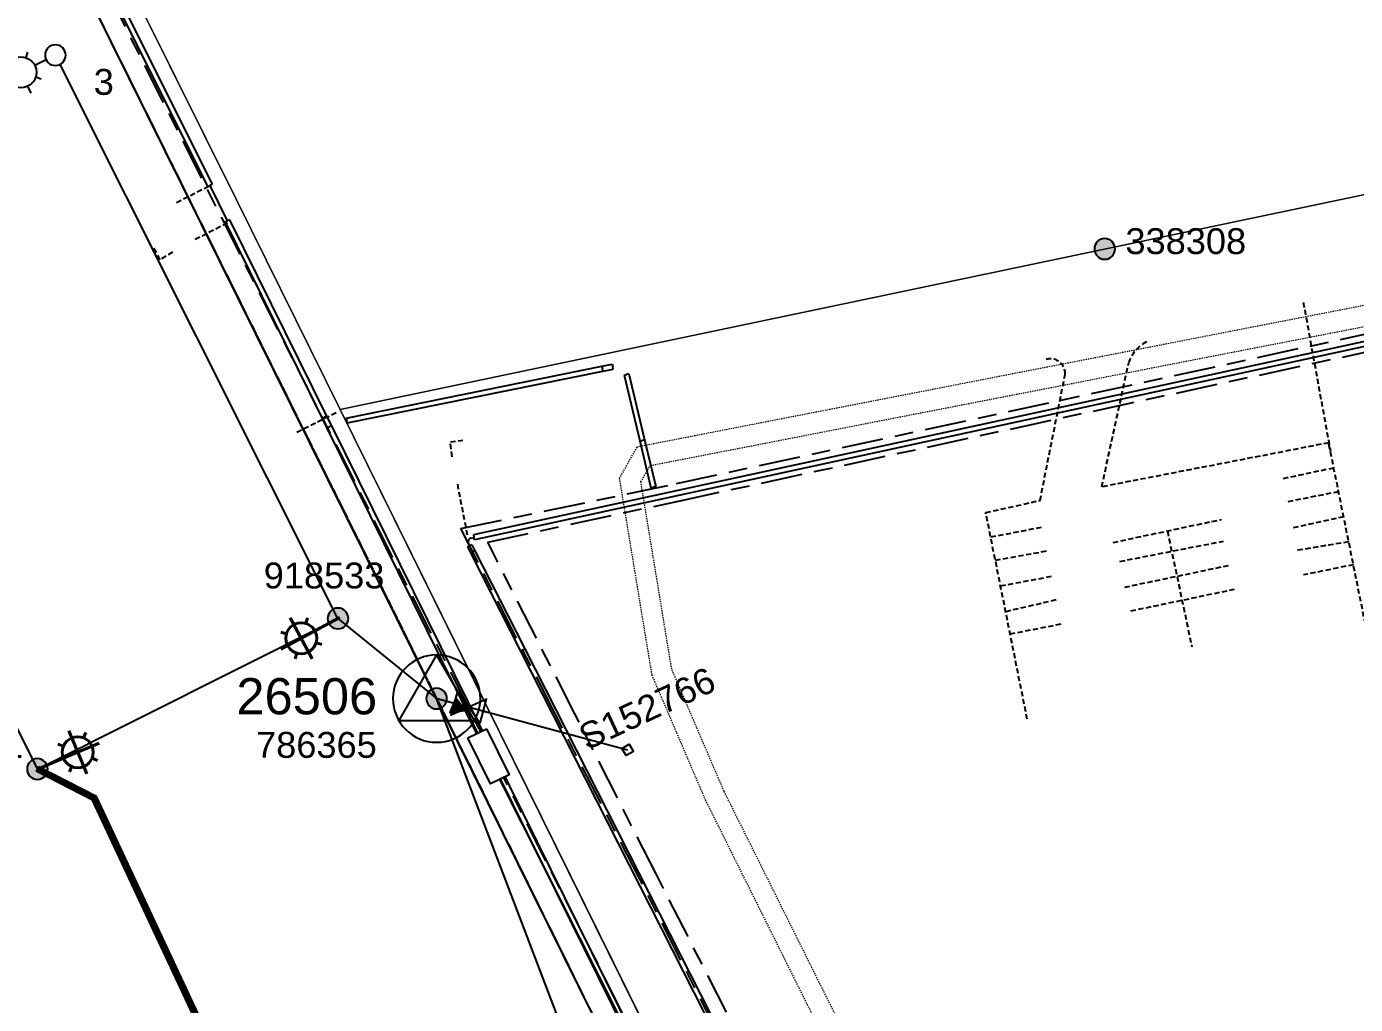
# Model space of a CAD drawing. Header units: metres. Extents: x 292510 to 295946, y 6251475 to 6256272.
# Drawn here: x 294278.3 to 294406.5, y 6255059.2 to 6255153.6 of the extents above; entities that cross this region are included whole.
import ezdxf
from ezdxf.enums import TextEntityAlignment as Align

# ---------------------------------------------------------------- set-up
doc = ezdxf.new("R2010")
doc.units = ezdxf.units.M
for name, pattern in [('Cable Exist OH', [1, 1, 0]), ('Cable Exist UG', [8.2, 4, -1.2, 1.8, -1.2]), ('DASHED', [0.75, 0.5, -0.25]), ('HIDDEN', [0.375, 0.25, -0.125]), ('HIDDEN2', [0.1875, 0.125, -0.0625]), ('IE Trench LV', [6.5, 5, -1.5])]:
    doc.linetypes.add(name, pattern=pattern)
doc.layers.get('0').update_dxf_attribs({"color": 6})
for name, color, linetype, lineweight in [('Cadastre Land Parcels_SP_EXT', 7, 'Continuous', 5), ('Cadastre Other Property_SP_EXT', 9, 'HIDDEN', 5), ('Cadastre Roads_SP_EXT', 7, 'Continuous', 5), ('Trench_SP_NEW', 7, 'Continuous', 40)]:
    doc.layers.add(name, color=color, linetype=linetype, lineweight=lineweight)
for name, color, linetype in [('Duct_SP_EXT', 7, 'Continuous'), ('Equip_LV_EXT', 7, 'Continuous'), ('Equip_SP_LV_NEW', 7, 'Continuous'), ('Equip_SP_SL_EXT', 7, 'Continuous'), ('Equip_SP_SL_NEW', 7, 'Continuous'), ('Mains_HV_MOD', 7, 'Continuous'), ('Mains_LV_NEW_T84', 2, 'Continuous'), ('OH_Details_SP_MISC', 6, 'Continuous'), ('Services_SP_EXT', 7, 'Continuous'), ('Sub_SP_TR_HV_LV_SL_LS_EXT', 7, 'Continuous'), ('SupportsOH_SP_TR_HV_LV_SL_EXT', 7, 'Continuous'), ('SupportsOH_SP_TR_HV_LV_SL_NEW', 7, 'Continuous'), ('SupportsUG_SP_LV_NEW', 7, 'Continuous'), ('Trench_SP_EXT', 7, 'Continuous'), ('UG_Details_SP_MISC', 7, 'Continuous')]:
    doc.layers.add(name, color=color, linetype=linetype)
doc.layers.add('UNKNOWN_FEATURES', color=1, linetype='DASHED', plot=False)
doc.styles.add('iecARIAL', font='arial.ttf', dxfattribs={"height": 2})
doc.styles.add('POLE_LABEL', font='arial.ttf')
doc.styles.add('SL_LABEL', font='arial.ttf')
doc.styles.get("Standard").update_dxf_attribs({"font": 'arial.ttf'})
doc.linetypes.add('Cable New UG', pattern='A,7,-0.25,["x",Standard,S=2,R=0,X=0.2,Y=-0.8],-2.1', length=9.35)

# ---------------------------------------------------------------- blocks, each defined once
blk = doc.blocks.new('LV_OH_LINKS_DISTFUSE_EXT')
for p, q in [((0, 0), (0.96, 0)), ((3.84, 0), (4.8, 0))]:
    blk.add_line(p, q)
blk.add_lwpolyline([(3.84, -1.2), (3.84, 1.2), (0.96, -1.2), (0.96, 1.2)], close=True)
at = {"flags": 9}
for tag, p in [('ACTUAL_STATUS', (0, 0)), ('CONSTRUCTED_VOLTAGE', (0, -0.2)), ('OPERATING_VOLTAGE', (0, -0.6)), ('ORIENTATION', (0, -0.8)), ('OWNED_BY', (0, -1)), ('STATE', (0, -1.2)), ('NO_PHASES', (0, -0.4)), ('SWITCH_TYPE', (0, -1.4)), ('USAGE', (0, -1.6)), ('NOTES', (0, -1.8))]:
    blk.add_attdef(tag, text='', height=0.2, dxfattribs=at).set_placement(p, align=Align.MIDDLE_LEFT)
at = {"flags": 1}
blk.add_attdef('Z', (0, 0), '', height=0.2, dxfattribs=at)
blk = doc.blocks.new('CCP_EXT')
at = {"flags": 9}
for tag, p in [('STATE', (0, -1.8)), ('LEGEND', (0, -1.4)), ('LIFE_SUPPORT', (0, -1.6)), ('NOTES', (0, -2))]:
    blk.add_attdef(tag, text='', height=0.2, dxfattribs=at).set_placement(p, align=Align.MIDDLE_LEFT)
blk.add_wipeout([(0, 0.57), (0.57, 0), (0, -0.57), (-0.57, 0)])
blk.add_lwpolyline([(-0.57, 0), (0, 0.57), (0.57, 0), (0, -0.57), (-0.57, 0)])
at = {"flags": 1}
blk.add_attdef('Z', (0, 0), '', height=0.2, dxfattribs=at)
at = {"flags": 9}
for tag, p in [('CCP_TYPE', (0, 0)), ('CONSTRUCTED_VOLTAGE', (0, -0.2)), ('OPERATING_VOLTAGE', (0, -0.6)), ('ORIENTATION', (0, -0.8)), ('OWNED_BY', (0, -1)), ('NO_PHASES', (0, -0.4)), ('USAGE', (0, -1.2))]:
    blk.add_attdef(tag, text='', height=0.2, dxfattribs=at).set_placement(p, align=Align.MIDDLE_LEFT)
blk = doc.blocks.new('POLE_EXT')
blk.add_hatch(color=256).paths.add_polyline_path([(-1, 0, 1), (1, 0, 1)])
blk.add_lwpolyline([(-1, 0, 1), (1, 0, 1)], format="xyb", close=True)
for tag, height, flags, p in [('pNumber', 2.5, 8, (-17.84, 2.07)), ('OWNED_BY', 0.2, 9, (1.35, -0.4)), ('SPECIAL_USE', 0.2, 9, (1.35, -0.8)), ('STATE', 0.2, 9, (1.35, -1)), ('PARENT', 0.2, 9, (1.35, -0.6)), ('USAGE', 0.2, 9, (1.35, -1.2)), ('cLV', 0.2, 9, (1.35, -1.4)), ('hDepth', 0.2, 9, (1.35, -1.6)), ('hDia', 0.2, 9, (1.35, -1.8)), ('cHV', 0.2, 9, (1.35, -2)), ('LBRACKET', 0.2, 9, (1.35, -2.2)), ('LExisting', 0.2, 9, (1.35, -2.4)), ('LANTNUMBER', 0.2, 9, (1.35, -2.6)), ('cLinedev', 0.2, 9, (1.35, -3.4)), ('pExisting', 0.2, 9, (1.35, -3.8)), ('LOther', 0.2, 9, (1.35, -2.8)), ('LRemove', 0.2, 9, (1.35, -3)), ('LEGEND', 0.2, 9, (1.35, -3.2)), ('LOCATION', 0.2, 9, (1.35, -3.6)), ('pFooting', 0.2, 9, (1.35, -4.4)), ('pNew', 0.2, 9, (1.35, -4.6)), ('pRelocate', 0.2, 9, (1.35, -5)), ('pRemove', 0.2, 9, (1.35, -5.2)), ('PFNUMBER', 0.2, 9, (1.35, -4)), ('NEWPFNUMBER', 0.2, 9, (1.35, -4.2)), ('pReplace', 0.2, 9, (1.35, -5.4)), ('pStay', 0.2, 9, (1.35, -5.6)), ('pType', 0.2, 9, (1.35, -5.8)), ('cspan', 0.2, 9, (1.35, -6)), ('STREETNAME', 0.2, 9, (1.35, -6.2)), ('SUBURB', 0.2, 9, (1.35, -6.4)), ('OPERATED_BY', 0.2, 9, (1.36, -7.01)), ('NOTES', 0.2, 9, (1.35, -6.6)), ('MAINTAINED_BY', 0.2, 9, (1.36, -6.81))]:
    blk.add_attdef(tag, text='', height=height, dxfattribs=dict(flags=flags)).set_placement(p, align=Align.MIDDLE_LEFT)
at = {"style": 'POLE_LABEL'}
for tag, height, flags, p in [('ASSET_NUM', 2.5, 8, (2, 2)), ('STRUCTURE_PLANT_NUMBER', 0.2, 9, (1.35, 0.03)), ('STREET_CODE', 0.2, 9, (1.35, -0.2))]:
    blk.add_attdef(tag, text='', height=height, dxfattribs=dict(at, flags=flags)).set_placement(p, align=Align.MIDDLE_LEFT)
at = {"flags": 1}
blk.add_attdef('Z', (1.35, -7.33), '', height=0.2, dxfattribs=at)
blk = doc.blocks.new('SUB_POLE_EXT')
blk.add_line((2.16, 0.48), (2.16, 0.48, 0))
blk.add_lwpolyline([(-4.22, 0, 1), (4.22, 0, 1)], format="xyb", close=True)
blk.add_lwpolyline([(2.14, 0.52), (0, 4.22), (-3.66, -2.11), (3.66, -2.11)], close=True)
for tag, height, flags, p in [('ASSET_NUM', 2.5, 8, (2, 2)), ('STREET_CODE', 0.2, 9, (1.5, 0)), ('CONSTRUCTED_VOLTAGE', 0.2, 9, (1.5, -0.2)), ('OPERATING_VOLTAGE', 0.2, 9, (1.5, -0.6)), ('OPERATED_BY', 0.2, 9, (1.5, -0.8)), ('ORIENTATION', 0.2, 9, (1.5, -1.2)), ('NO_PHASES', 0.2, 9, (1.5, -0.4)), ('MAINTAINED_BY', 0.2, 9, (1.5, -1)), ('OWNED_BY', 0.2, 9, (1.5, -1.4)), ('SECONDARY_VOLTAGE', 0.2, 9, (1.5, -1.6)), ('STATE', 0.2, 9, (1.5, -1.8)), ('SUBSTATION_TYPE', 0.2, 9, (1.5, -2)), ('USAGE', 0.2, 9, (1.5, -2.2)), ('LEGEND', 0.2, 9, (1.5, -2.4)), ('LOCATION', 0.2, 9, (1.5, -2.6)), ('STREETNAME', 0.2, 9, (1.5, -2.8)), ('SUBURB', 0.2, 9, (1.5, -3)), ('Z', 0.2, 1, (1.5, -3.4)), ('NOTES', 0.2, 9, (1.5, -3.2))]:
    blk.add_attdef(tag, text='', height=height, dxfattribs=dict(flags=flags)).set_placement(p, align=Align.MIDDLE_LEFT)
blk = doc.blocks.new('*U4243')
for tag, height, flags, p in [('CONSTRUCTED_VOLTAGE', 0.2, 9, (0, -0.4)), ('CONTROL_TYPE', 0.2, 9, (0, -0.6)), ('LANTERN_PURPOSE', 0.2, 9, (0, -0.8)), ('LANTERN_TYPE', 0.2, 9, (0, -1)), ('NO_PHASES', 0.2, 9, (0, -1.2)), ('OPERATING_VOLTAGE', 0.2, 9, (0, -1.4)), ('ORIENTATION', 0.2, 9, (0, -1.6)), ('OWNED_BY', 0.2, 9, (0, -1.8)), ('STATE', 0.2, 9, (0, -2)), ('CEXIST', 0.2, 9, (0, -2.4)), ('CNEW', 0.2, 9, (0, -2.6)), ('USAGE', 0.2, 9, (0, -2.2)), ('LNUMBER', 2.5, 8, (1.2, -2.8)), ('CNUMBER', 0.2, 9, (0, -2.8)), ('CREMOVE', 0.2, 9, (0, -3)), ('CREPLACE', 0.2, 9, (0, -3.2)), ('LKINGHEIGHT', 0.2, 9, (0, -3.4)), ('LBRACKET', 0.2, 9, (0, -3.6)), ('LBRACKETVOCAB', 0.2, 9, (0, -3.8)), ('LCATEGORY', 0.2, 9, (0, -4)), ('LCHARGE1', 0.2, 9, (0, -4.2)), ('LCHARGE1PERCENT', 0.2, 9, (0, -4.4)), ('LCHARGE2', 0.2, 9, (0, -4.6)), ('LCHARGE2PERCENT', 0.2, 9, (0, -4.8)), ('LCHARGE3', 0.2, 9, (0, -5)), ('LCHARGE3PERCENT', 0.2, 9, (0, -5.2)), ('LEXIST', 0.2, 9, (0, -5.4)), ('LLAMP', 0.2, 9, (0, -5.6)), ('LLAMPVOCAB', 0.2, 9, (0, -5.8)), ('LMAST', 0.2, 9, (0, -6)), ('LMASTVOCAB', 0.2, 9, (0, -6.2)), ('LNEW', 0.2, 9, (0, -6.4)), ('LANTNUMBER', 0.2, 9, (0, -6.6)), ('LOUTREACH', 0.2, 9, (0, -7)), ('LOUTREACHVOCAB', 0.2, 9, (0, -7.2)), ('LRATECODE', 0.2, 9, (0, -7.4)), ('LREMOVE', 0.2, 9, (0, -7.6)), ('SUBURB', 0.2, 9, (0, -8.6)), ('STREETNAME', 0.2, 9, (0, -8.8)), ('LREPLACE', 0.2, 9, (0, -7.8)), ('LTYPE', 0.2, 9, (0, -8)), ('LTYPEVOCAB', 0.2, 9, (0, -8.2)), ('LEGEND', 0.2, 9, (0, -8.4)), ('LOCATION', 0.2, 9, (0, -9)), ('NOTES', 0.2, 9, (0, -9.2)), ('MAINTAINED_BY', 0.2, 9, (0, -9.86))]:
    blk.add_attdef(tag, text='', height=height, dxfattribs=dict(flags=flags)).set_placement(p, align=Align.MIDDLE_LEFT)
at = {"flags": 9}
blk.add_attdef('OPERATED_BY', (0, -9.61), '', height=0.2, dxfattribs=at)
blk.add_wipeout([(0, 4.97), (1.46, 4.18), (2.25, 2.72), (1.46, 1.26), (0, 0.36), (-1.46, 1.26), (-2.25, 2.72), (-1.46, 4.18)])
for p, q in [((-1.46, 4.18), (-1.06, 3.78)), ((0, 4.22), (0, 4.97)), ((1.46, 4.18), (1.06, 3.78)), ((-2.25, 2.72), (-1.5, 2.72)), ((1.5, 2.72), (2.25, 2.72)), ((-1.46, 1.26), (-1.06, 1.66)), ((1.46, 1.26), (1.06, 1.66)), ((0, 0), (0, 1.22)), ((0, 0), (0, 0))]:
    blk.add_line(p, q)
blk.add_circle((0, 2.72), 1.5)
at = {"style": 'SL_LABEL'}
for tag, height, flags, p in [('ASSET_NUM', 2.5, 8, (2, 2)), ('STREET_CODE', 0.2, 9, (0, -0.2))]:
    blk.add_attdef(tag, text='', height=height, dxfattribs=dict(at, flags=flags)).set_placement(p, align=Align.MIDDLE_LEFT)
at = {"flags": 1}
blk.add_attdef('Z', (0, 0), '', height=0.2, dxfattribs=at)
blk = doc.blocks.new('POLE_NEW')
for tag, height, flags, p in [('pNumber', 2.5, 8, (-17.84, 2.07)), ('hDia', 0.2, 9, (1.15, -1.8)), ('cHV', 0.2, 9, (1.15, -2)), ('LBRACKET', 0.2, 9, (1.15, -2.2)), ('LExisting', 0.2, 9, (1.15, -2.4)), ('LANTNUMBER', 0.2, 9, (1.15, -2.6)), ('cLinedev', 0.2, 9, (1.15, -3.4)), ('pExisting', 0.2, 9, (1.15, -3.6)), ('LOther', 0.2, 9, (1.15, -2.8)), ('LRemove', 0.2, 9, (1.15, -3)), ('LEGEND', 0.2, 9, (1.15, -3.2)), ('PFNUMBER', 0.2, 9, (1.15, -3.8)), ('pFooting', 0.2, 9, (1.15, -4.2)), ('pNew', 0.2, 9, (1.15, -4.4)), ('pRelocate', 0.2, 9, (1.15, -4.8)), ('pRemove', 0.2, 9, (1.15, -5)), ('pReplace', 0.2, 9, (1.15, -5.2)), ('NEWPFNUMBER', 0.2, 9, (1.15, -4)), ('pStay', 0.2, 9, (1.15, -5.4)), ('pType', 0.2, 9, (1.15, -5.6)), ('cspan', 0.2, 9, (1.15, -5.8)), ('SUBURB', 0.2, 9, (1.15, -6)), ('STREETNAME', 0.2, 9, (1.15, -6.2)), ('LOCATION', 0.2, 9, (1.15, -6.4)), ('OPERATED_BY', 0.2, 9, (1.15, -6.89)), ('NOTES', 0.2, 9, (1.15, -6.6)), ('MAINTAINED_BY', 0.2, 9, (1.15, -7.22))]:
    blk.add_attdef(tag, text='', height=height, dxfattribs=dict(flags=flags)).set_placement(p, align=Align.MIDDLE_LEFT)
at = {"style": 'POLE_LABEL', "flags": 8}
blk.add_attdef('ASSET_NUM', text='', height=2.5, dxfattribs=at).set_placement((2, 2), align=Align.MIDDLE_LEFT)
at = {"flags": 1}
blk.add_attdef('Z', (1.15, -7.59), '', height=0.2, dxfattribs=at)
blk.add_wipeout([(0.07, 1), (-0.06, 1), (-0.18, 0.98), (-0.3, 0.95), (-0.42, 0.91), (-0.53, 0.85), (-0.63, 0.77), (-0.73, 0.69), (-0.81, 0.59), (-0.87, 0.49), (-0.93, 0.37), (-0.97, 0.25), (-0.99, 0.13), (-1, 0.01), (-0.99, -0.12), (-0.97, -0.24), (-0.93, -0.36), (-0.88, -0.48), (-0.81, -0.58), (-0.73, -0.68), (-0.64, -0.77), (-0.54, -0.84), (-0.43, -0.9), (-0.31, -0.95), (-0.19, -0.98), (-0.07, -1), (0.06, -1), (0.18, -0.98), (0.3, -0.95), (0.42, -0.91), (0.53, -0.85), (0.63, -0.77), (0.73, -0.69), (0.81, -0.59), (0.87, -0.49), (0.93, -0.37), (0.97, -0.25), (0.99, -0.13), (1, -0.01), (0.99, 0.12), (0.97, 0.24), (0.93, 0.36), (0.88, 0.48), (0.81, 0.58), (0.73, 0.68), (0.64, 0.77), (0.54, 0.84), (0.43, 0.9), (0.31, 0.95), (0.19, 0.98)])
at = {"lineweight": -3}
blk.add_lwpolyline([(-1, 0, 1), (1, 0, 1)], format="xyb", close=True, dxfattribs=at)
at = {"style": 'POLE_LABEL', "flags": 9}
for tag, p in [('STRUCTURE_PLANT_NUMBER', (1.15, 0.09)), ('STREET_CODE', (1.15, -0.2))]:
    blk.add_attdef(tag, text='', height=0.2, dxfattribs=at).set_placement(p, align=Align.MIDDLE_LEFT)
at = {"flags": 9}
for tag, p in [('OWNED_BY', (1.15, -0.4)), ('SPECIAL_USE', (1.15, -0.8)), ('STATE', (1.15, -1)), ('PARENT', (1.15, -0.6)), ('USAGE', (1.15, -1.2)), ('cLV', (1.15, -1.4)), ('hDepth', (1.15, -1.6))]:
    blk.add_attdef(tag, text='', height=0.2, dxfattribs=at).set_placement(p, align=Align.MIDDLE_LEFT)
blk = doc.blocks.new('SL_LANTERN_EXT')
at = {"lineweight": 40}
for p, q in [((0, 1.97), (0, 6.47)), ((-1.46, 5.68), (-1.06, 5.28)), ((1.46, 5.68), (1.06, 5.28)), ((-2.25, 4.22), (2.25, 4.22)), ((-1.46, 2.76), (-1.06, 3.16)), ((0, 0), (0, 2.72)), ((1.46, 2.76), (1.06, 3.16))]:
    blk.add_line(p, q, dxfattribs=at)
blk.add_circle((0, 4.22), 1.5, dxfattribs=at)
at = {"style": 'iecARIAL', "flags": 9}
blk.add_attdef('ASSET_NUM', (1.5, 1.5), '', height=2.5, dxfattribs=at)
for tag, p, height, flags in [('CONSTRUCTED_VOLTAGE', (0.98, -0.65), 0.2, 9), ('CONTROL_TYPE', (0.98, -0.85), 0.2, 9), ('LANTERN_PURPOSE', (0.98, -1.05), 0.2, 9), ('LANTERN_TYPE', (0.98, -1.25), 0.2, 9), ('NO_PHASES', (0.98, -1.45), 0.2, 9), ('LNUMBER', (2.18, -3.25), 2.5, 8), ('OPERATING_VOLTAGE', (0.98, -1.65), 0.2, 9), ('ORIENTATION', (0.98, -1.85), 0.2, 9), ('OWNED_BY', (0.98, -2.05), 0.2, 9), ('STATE', (0.98, -2.25), 0.2, 9), ('USAGE', (0.98, -2.45), 0.2, 9), ('CEXIST', (0.98, -2.65), 0.2, 9), ('CNEW', (0.98, -2.85), 0.2, 9), ('CNUMBER', (0.98, -3.05), 0.2, 9), ('CREMOVE', (0.98, -3.25), 0.2, 9), ('CREPLACE', (0.98, -3.45), 0.2, 9), ('LKINGHEIGHT', (0.98, -3.65), 0.2, 9), ('LBRACKET', (0.98, -3.85), 0.2, 9), ('LBRACKETVOCAB', (0.98, -4.05), 0.2, 9), ('LCATEGORY', (0.98, -4.25), 0.2, 9), ('LCHARGE1', (0.98, -4.45), 0.2, 9), ('LCHARGE1PERCENT', (0.98, -4.65), 0.2, 9), ('LCHARGE2', (0.98, -4.85), 0.2, 9), ('LCHARGE2PERCENT', (0.98, -5.05), 0.2, 9), ('LCHARGE3', (0.98, -5.25), 0.2, 9), ('LCHARGE3PERCENT', (0.98, -5.45), 0.2, 9), ('LEXIST', (0.98, -5.65), 0.2, 9), ('LLAMP', (0.98, -5.85), 0.2, 9), ('LLAMPVOCAB', (0.98, -6.05), 0.2, 9), ('LMAST', (0.98, -6.25), 0.2, 9), ('LMASTVOCAB', (0.98, -6.45), 0.2, 9), ('LNEW', (0.98, -6.65), 0.2, 9), ('LANTNUMBER', (0.98, -6.85), 0.2, 9), ('LOUTREACH', (0.98, -7.25), 0.2, 9), ('LOUTREACHVOCAB', (0.98, -7.45), 0.2, 9), ('LRATECODE', (0.98, -7.65), 0.2, 9), ('LREMOVE', (0.98, -7.85), 0.2, 9), ('LREPLACE', (0.98, -8.05), 0.2, 9), ('LTYPE', (0.98, -8.25), 0.2, 9), ('LTYPEVOCAB', (0.98, -8.45), 0.2, 9), ('LEGEND', (0.98, -8.65), 0.2, 9), ('LOCATION', (0.98, -8.85), 0.2, 9), ('NOTES', (0.98, -9.05), 0.2, 9), ('STREETNAME', (0.98, -9.25), 0.2, 9), ('SUBURB', (0.98, -9.45), 0.2, 1)]:
    blk.add_attdef(tag, p, '', height=height, dxfattribs=dict(flags=flags))
blk = doc.blocks.new('PILLAR_NEW')
for tag, height, flags, p in [('ASSET_NUM', 2.5, 8, (2, 4)), ('STREET_CODE', 0.2, 9, (1.5, 2)), ('OWNED_BY', 0.2, 9, (1.5, 1.8))]:
    blk.add_attdef(tag, text='', height=height, dxfattribs=dict(flags=flags)).set_placement(p, align=Align.MIDDLE_LEFT)
blk.add_wipeout([(-2.47, 0.99), (2.47, 0.99), (2.47, -0.99), (-2.47, -0.99)])
at = {"lineweight": -3}
blk.add_lwpolyline([(-2.47, 0.99), (2.47, 0.99), (2.47, -0.99), (-2.47, -0.99)], close=True, dxfattribs=at)
for tag, flags, p in [('OPERATED_BY', 9, (1.5, 1.6)), ('STATE', 9, (1.5, 1.2)), ('MAINTAINED_BY', 9, (1.5, 1.4)), ('SUPPORT_TYPE', 9, (1.5, 1)), ('SUBURB', 9, (1.5, 0.2)), ('STREETNAME', 9, (1.5, 0)), ('USAGE', 9, (1.5, 0.8)), ('LEGEND', 9, (1.5, 0.6)), ('PARENT', 9, (1.5, 0.4)), ('Z', 1, (1.5, -0.6)), ('LOCATION', 9, (1.5, -0.2)), ('NOTES', 9, (1.5, -0.4))]:
    blk.add_attdef(tag, text='', height=0.2, dxfattribs=dict(flags=flags)).set_placement(p, align=Align.MIDDLE_LEFT)
blk = doc.blocks.new('UGOH_NEW')
blk.add_hatch(color=256).paths.add_polyline_path([(-0.75, 1.7), (0.75, 1.7), (0, 3)])
blk.add_lwpolyline([(-0.75, 1.7), (0.75, 1.7), (0, 3)], close=True)
for tag, flags, p in [('CONSTRUCTED_VOLTAGE', 9, (1.5, 0)), ('OPERATING_VOLTAGE', 9, (1.5, -0.2)), ('ORIENTATION', 9, (1.5, -0.4)), ('STATE', 9, (1.5, -0.6)), ('OWNED_BY', 9, (1.5, -1)), ('OPERATED_BY', 9, (1.5, -1.2)), ('USAGE', 9, (1.5, -0.8)), ('ACTUAL_STATUS', 9, (1.5, -1.6)), ('TYPE', 1, (1.5, -2)), ('MAINTAINED_BY', 9, (1.5, -1.4)), ('NUMBER_OF_PHASES', 9, (1.5, -1.8))]:
    blk.add_attdef(tag, text='', height=0.2, dxfattribs=dict(flags=flags)).set_placement(p, align=Align.MIDDLE_LEFT)

msp = doc.modelspace()

# ---------------------------------------------------------------- linework, layer by layer
at = {"layer": 'Cadastre Land Parcels_SP_EXT', "linetype": 'Continuous'}
for points in [[(294275.16, 6255183.89), (294298.53, 6255136.92), (294308.54, 6255116.66), (294408.38, 6255137.63)], [(294408.38, 6255137.63), (294308.54, 6255116.66), (294375.33, 6254981.46), (294458.92, 6254822.02)]]:
    msp.add_lwpolyline(points, dxfattribs=at)
at = {"layer": 'Cadastre Roads_SP_EXT', "linetype": 'Continuous'}
for p, q in [((294298.53, 6255136.92), (294275.16, 6255183.89)), ((294308.54, 6255116.66), (294298.53, 6255136.92))]:
    msp.add_line(p, q, dxfattribs=at)
at = {"layer": 'Duct_SP_EXT'}
for p, q in [((294273.42, 6255183.02), (294295.74, 6255138.19)), ((294273.85, 6255183.24), (294296.17, 6255138.4)), ((294295.74, 6255138.19), (294295.95, 6255138.29)), ((294296.17, 6255138.4), (294295.95, 6255138.29)), ((294297.43, 6255134.77), (294297.64, 6255134.87)), ((294297.43, 6255134.77), (294306.8, 6255115.8)), ((294297.86, 6255134.98), (294297.64, 6255134.87)), ((294297.86, 6255134.98), (294307.23, 6255116.01)), ((294446.11, 6255131.64), (294321.4, 6255104.55)), ((294446.3, 6255131.19), (294321.5, 6255104.08)), ((294309.13, 6255115.83), (294333.8, 6255120.84)), ((294333.8, 6255120.84), (294334.81, 6255121.04)), ((294333.8, 6255120.84), (294333.85, 6255120.6)), ((294334.81, 6255121.04), (294334.85, 6255120.8)), ((294334.9, 6255120.57), (294334.85, 6255120.8)), ((294309.23, 6255115.36), (294333.9, 6255120.36)), ((294333.9, 6255120.36), (294333.85, 6255120.6)), ((294333.9, 6255120.36), (294334.9, 6255120.57)), ((294335.95, 6255119.99), (294336.18, 6255120.05)), ((294335.95, 6255119.99), (294337.46, 6255113.62)), ((294336.41, 6255120.1), (294336.18, 6255120.05)), ((294336.41, 6255120.1), (294337.93, 6255113.73)), ((294306.8, 6255115.8), (294307.02, 6255115.91)), ((294306.8, 6255115.8), (294307.26, 6255114.87)), ((294307.23, 6255116.01), (294307.02, 6255115.91)), ((294307.23, 6255116.01), (294307.69, 6255115.09)), ((294309.13, 6255115.83), (294309.18, 6255115.6)), ((294309.23, 6255115.36), (294309.18, 6255115.6)), ((294307.26, 6255114.87), (294307.48, 6255114.98)), ((294307.26, 6255114.87), (294307.48, 6255114.98)), ((294307.26, 6255114.87), (294373.6, 6254980.58)), ((294307.69, 6255115.09), (294307.48, 6255114.98)), ((294307.69, 6255115.09), (294307.48, 6255114.98)), ((294307.69, 6255115.09), (294374.03, 6254980.79)), ((294337.46, 6255113.62), (294337.69, 6255113.67)), ((294337.46, 6255113.62), (294338.53, 6255109.1)), ((294337.93, 6255113.73), (294337.69, 6255113.67)), ((294337.93, 6255113.73), (294339, 6255109.22)), ((294338.53, 6255109.1), (294338.77, 6255109.16)), ((294339, 6255109.22), (294338.77, 6255109.16)), ((294321.4, 6255104.55), (294321.45, 6255104.31)), ((294321.5, 6255104.08), (294321.45, 6255104.31)), ((294320.83, 6255103.39), (294321.05, 6255103.5)), ((294320.83, 6255103.39), (294321.13, 6255102.81)), ((294321.26, 6255103.6), (294321.05, 6255103.5)), ((294321.13, 6255102.81), (294321.34, 6255102.92)), ((294321.13, 6255102.81), (294325.95, 6255093.32)), ((294321.26, 6255103.6), (294321.55, 6255103.02)), ((294321.55, 6255103.02), (294321.34, 6255102.92)), ((294321.55, 6255103.02), (294326.37, 6255093.54)), ((294325.95, 6255093.32), (294326.16, 6255093.43)), ((294326.37, 6255093.54), (294326.16, 6255093.43))]:
    msp.add_line(p, q, dxfattribs=at)
at = {"layer": 'Mains_HV_MOD', "linetype": 'Cable Exist OH'}
msp.add_lwpolyline([(294234.25, 6255257.89), (294249.77, 6255225.68), (294282.82, 6255159.42), (294282.89, 6255159.28), (294312.63, 6255099.33), (294312.64, 6255099.3)], dxfattribs=at)
at = {"layer": 'OH_Details_SP_MISC', "color": 7, "linetype": 'Continuous', "flags": 128}
msp.add_lwpolyline([(294234.25, 6255258.04), (294249.76, 6255225.69), (294282.89, 6255159.28), (294312.57, 6255099.33), (294343.16, 6255037.43), (294364.92, 6254993.37), (294404.03, 6254918.03)], dxfattribs=at)
at = {"layer": 'OH_Details_SP_MISC', "color": 7, "linetype": 'Continuous', "ltscale": 0.5, "flags": 128}
msp.add_lwpolyline([(294308.33, 6255096.48), (294317.85, 6255088.74)], dxfattribs=at)
at = {"layer": 'Trench_SP_EXT', "linetype": 'Cable Exist UG'}
msp.add_lwpolyline([(294295.95, 6255138.29), (294297.64, 6255134.87)], dxfattribs=at)
msp.add_lwpolyline([(294321.03, 6255103.52), (294320.93, 6255103.73), (294320.93, 6255103.73, -0.462226), (294321.11, 6255104.23), (294321.11, 6255104.23), (294321.45, 6255104.31)], format="xyb", dxfattribs=at)
at = {"layer": 'Trench_SP_NEW', "linetype": 'IE Trench LV', "ltscale": 0.5, "const_width": 0.6, "elevation": -1011.14, "flags": 128}
msp.add_lwpolyline([(294272.54, 6254998.79), (294275.53, 6255000.84), (294299.21, 6255018.83), (294306.59, 6255027.54), (294306.3, 6255033.26), (294284.82, 6255079.09), (294279.31, 6255081.94)], dxfattribs=at)
at = {"layer": 'UG_Details_SP_MISC', "ltscale": 0.5}
for p, q in [((294279.42, 6255082.15), (294279.31, 6255081.94)), ((294285.01, 6255079.27), (294279.42, 6255082.15)), ((294279.2, 6255081.72), (294279.31, 6255081.94)), ((294284.64, 6255078.92), (294279.2, 6255081.72)), ((294284.64, 6255078.92), (294284.82, 6255079.09)), ((294306.06, 6255033.2), (294284.64, 6255078.92)), ((294285.01, 6255079.27), (294284.82, 6255079.09)), ((294306.54, 6255033.32), (294285.01, 6255079.27))]:
    msp.add_line(p, q, dxfattribs=at)
at = {"layer": 'UNKNOWN_FEATURES'}
for points in [[(294292.74, 6255136.66), (294295.95, 6255138.29)], [(294294.54, 6255133.1), (294297.75, 6255134.74)], [(294292.35, 6255131.86), (294291.18, 6255131.13), (294290.43, 6255132.42)], [(294401.51, 6255127.02), (294404.13, 6255112.63)], [(294304.35, 6255114.48), (294308.29, 6255116.43)], [(294319.34, 6255112.1), (294319.18, 6255113.55), (294320.38, 6255113.69)], [(294404.45, 6255111.01), (294399.51, 6255109.97)], [(294319.85, 6255109.46), (294320.83, 6255104.44)], [(294404.92, 6255108.72), (294399.97, 6255107.75)], [(294371.34, 6255104.35), (294376.42, 6255105.33)], [(294383.16, 6255103.82), (294393.63, 6255106.05)], [(294405.41, 6255106.31), (294400.37, 6255105.2)], [(294383.81, 6255101.99), (294393.82, 6255103.95)], [(294388.39, 6255104.93), (294390.75, 6255093.75)], [(294371.79, 6255102.12), (294376.95, 6255103.04)], [(294405.9, 6255103.88), (294400.82, 6255103.04)], [(294384.27, 6255099.5), (294394.54, 6255101.66)], [(294406.35, 6255101.67), (294401.54, 6255100.68)], [(294372.29, 6255099.63), (294377.21, 6255100.55)], [(294384.86, 6255097.21), (294394.87, 6255099.31)], [(294372.79, 6255097.16), (294377.8, 6255098.33)], [(294373.22, 6255094.99), (294378.19, 6255095.97)]]:
    msp.add_lwpolyline(points, dxfattribs=at)
for points in [[(294408.11, 6255092.97), (294403.96, 6255113.44), (294382.05, 6255109.19), (294384.66, 6255121.16), (294384.66, 6255121.16, -0.205616), (294386.37, 6255123.19)], [(294374.87, 6255086.74), (294370.86, 6255106.7), (294376.1, 6255107.88), (294378.52, 6255120.05), (294378.52, 6255120.05, 0.57108), (294376.49, 6255121.42)]]:
    msp.add_lwpolyline(points, format="xyb", dxfattribs=at)

# ---------------------------------------------------------------- block references
at = {"layer": 'Equip_LV_EXT', "rotation": 344.9492007801209}
msp.add_blockref('LV_OH_LINKS_DISTFUSE_EXT', (294318.65, 6255088.54), dxfattribs=at)
at = {"layer": 'Equip_SP_LV_NEW', "linetype": 'Cable New UG', "ltscale": 0.5, "rotation": 247.2573764872155}
msp.add_blockref('UGOH_NEW', (294317.85, 6255088.74), dxfattribs=at)
at = {"layer": 'Equip_SP_SL_EXT', "ltscale": 0.5}
for p, rotation in [((294308.5, 6255096.57, 111), 118.2726701072438), ((294279.31, 6255081.94, 37), 292.6096414428714)]:
    msp.add_blockref('SL_LANTERN_EXT', p, dxfattribs=dict(at, rotation=rotation))
at = {"layer": 'Sub_SP_TR_HV_LV_SL_LS_EXT', "linetype": 'IE Trench LV'}
ref = msp.add_blockref('SUB_POLE_EXT', (294317.85, 6255088.74), dxfattribs=at)
ref.add_attrib('ASSET_NUM', '26506', dxfattribs={"layer": '0', "height": 3.5}).set_placement((294298.52, 6255088.97), align=Align.MIDDLE_LEFT)
at = {"layer": 'SupportsOH_SP_TR_HV_LV_SL_EXT'}
ref = msp.add_blockref('POLE_EXT', (294382.34, 6255132.17), dxfattribs=at)
ref.add_attrib('ASSET_NUM', '338308', dxfattribs={"layer": '0', "height": 2.5, "style": 'POLE_LABEL'}).set_placement((294384.34, 6255132.92), align=Align.MIDDLE_LEFT)
at = {"layer": 'SupportsOH_SP_TR_HV_LV_SL_EXT', "ltscale": 0.5}
ref = msp.add_blockref('POLE_EXT', (294308.33, 6255096.48), dxfattribs=at)
ref.add_attrib('ASSET_NUM', '918533', dxfattribs={"layer": '0', "height": 2.5, "style": 'POLE_LABEL'}).set_placement((294301.16, 6255100.63), align=Align.MIDDLE_LEFT)
at = {"layer": 'SupportsOH_SP_TR_HV_LV_SL_EXT'}
ref = msp.add_blockref('POLE_EXT', (294317.85, 6255088.74), dxfattribs=at)
ref.add_attrib('ASSET_NUM', '786365', dxfattribs={"layer": '0', "height": 2.5, "style": 'POLE_LABEL'}).set_placement((294300.42, 6255084.27), align=Align.MIDDLE_LEFT)
at = {"layer": 'SupportsOH_SP_TR_HV_LV_SL_EXT', "ltscale": 0.5}
ref = msp.add_blockref('POLE_EXT', (294279.31, 6255081.94, 37), dxfattribs=at)
ref.add_attrib('ASSET_NUM', '930681', dxfattribs={"layer": '0', "height": 2.5, "style": 'POLE_LABEL'}).set_placement((294266.27, 6255084.26, 37), align=Align.MIDDLE_LEFT)

# ---------------------------------------------------------------- next in the draw order: block references
at = {"layer": 'Services_SP_EXT', "rotation": 165.3581156788245}
msp.add_blockref('CCP_EXT', (294336.29, 6255083.79), dxfattribs=at)

# ---------------------------------------------------------------- next in the draw order: linework, layer by layer
at = {"layer": 'Cadastre Other Property_SP_EXT', "linetype": 'HIDDEN2'}
msp.add_lwpolyline([(294422.97, 6254924.37), (294345.6, 6255079.79), (294340.54, 6255091.6), (294337.57, 6255109.66), (294338.46, 6255111.25), (294428.37, 6255128.76), (294459.41, 6255138.92), (294464.55, 6255143.05), (294466.86, 6255146.66), (294464.59, 6255146.84), (294464.59, 6255146.84), (294463.04, 6255144.4), (294458.44, 6255140.71), (294427.87, 6255130.7), (294337.18, 6255113.03), (294335.48, 6255110.03), (294338.61, 6255091.04), (294343.78, 6255078.96), (294394.64, 6254976.77), (294421.21, 6254923.43)], dxfattribs=at)
at = {"layer": 'Cadastre Roads_SP_EXT', "linetype": 'Continuous'}
msp.add_line((294375.33, 6254981.46), (294308.54, 6255116.66), dxfattribs=at)
at = {"layer": 'Duct_SP_EXT'}
for p, q in [((294325.95, 6255093.32), (294360.53, 6255025.23)), ((294326.37, 6255093.54), (294360.96, 6255025.44))]:
    msp.add_line(p, q, dxfattribs=at)
at = {"layer": 'Mains_HV_MOD', "linetype": 'Cable Exist UG'}
for points in [[(294439.09, 6254853.4), (294236.08, 6255256.29), (294212.32, 6255326.37), (294210.94, 6255338.01)], [(294450.45, 6254880.12), (294448.46, 6254880.45), (294443.66, 6254879.57), (294436.93, 6254879.03), (294436.93, 6254879.03), (294383.76, 6254983.78), (294353.26, 6255043.82), (294339.03, 6255071.83), (294331.19, 6255087.28), (294322.78, 6255103.85), (294341.2, 6255107.82), (294341.2, 6255107.82), (294446.74, 6255130.72), (294446.74, 6255130.72), (294458.93, 6255139.05), (294462.81, 6255142.01), (294464.84, 6255145.34), (294466.7, 6255148.31)]]:
    msp.add_lwpolyline(points, dxfattribs=at)
msp.add_lwpolyline([(294452.31, 6254876.6), (294446.28, 6254875.43), (294435.75, 6254877.64), (294435.75, 6254877.64), (294424.72, 6254899.35), (294407.16, 6254933.94), (294393.2, 6254961.44), (294382.22, 6254983.04), (294337.47, 6255071.3), (294329.29, 6255087.27), (294320.2, 6255105.16), (294320.2, 6255105.16), (294341, 6255109.51), (294445.37, 6255132.17), (294458.63, 6255140.46), (294461.79, 6255142.93), (294464.58, 6255148.22), (294464.58, 6255148.22), (294453.97, 6255150.99), (294453.97, 6255150.99, -0.118748), (294434.33, 6255167.56)], format="xyb", dxfattribs=at)
at = {"layer": 'Mains_HV_MOD', "linetype": 'Cable Exist OH'}
msp.add_lwpolyline([(294312.64, 6255099.3), (294343.16, 6255037.43), (294364.72, 6254993.86), (294365, 6254993.33)], dxfattribs=at)
at = {"layer": 'Mains_LV_NEW_T84', "linetype": 'Cable New UG', "flags": 128}
msp.add_lwpolyline([(294302.58, 6254975.66), (294304.86, 6254971.87), (294323.48, 6254982.62), (294330.28, 6254986.74), (294363.11, 6255003.29), (294320.62, 6255087.58)], dxfattribs=at)
at = {"layer": 'OH_Details_SP_MISC', "color": 7, "linetype": 'Continuous', "ltscale": 0.5, "flags": 128}
msp.add_lwpolyline([(294335.61, 6255042.09), (294317.85, 6255088.74)], dxfattribs=at)
at = {"layer": 'Services_SP_EXT'}
msp.add_lwpolyline([(294317.91, 6255088.74), (294336.29, 6255083.79)], dxfattribs=at)

# ---------------------------------------------------------------- next in the draw order: block references
at = {"layer": 'Equip_SP_SL_NEW', "rotation": 116.5682110073349}
msp.add_blockref('*U4243', (294280.15, 6255150.44, 37), dxfattribs=at)
at = {"layer": 'SupportsUG_SP_LV_NEW', "ltscale": 0.5}
ref = msp.add_blockref('PILLAR_NEW', (294322.86, 6255083.17), dxfattribs=dict(at, rotation=296.2884607930015))
ref.add_attrib('ASSET_NUM', 'S152766', dxfattribs={"layer": '0', "height": 2.5, "rotation": 25}).set_placement((294331.82, 6255084.85), align=Align.MIDDLE_LEFT)

# ---------------------------------------------------------------- next in the draw order: linework, layer by layer
at = {"layer": 'OH_Details_SP_MISC', "color": 7, "linetype": 'Continuous', "ltscale": 0.5, "elevation": 37, "flags": 128}
for points in [[(294226.56, 6255202.98), (294240.21, 6255164.44), (294258.85, 6255122.74), (294279.31, 6255081.94), (294308.33, 6255096.48)], [(294308.33, 6255096.48), (294281.05, 6255150.88)]]:
    msp.add_lwpolyline(points, dxfattribs=at)

# ---------------------------------------------------------------- next in the draw order: block references
at = {"layer": 'SupportsOH_SP_TR_HV_LV_SL_NEW'}
ref = msp.add_blockref('POLE_NEW', (294281.05, 6255150.88, 37), dxfattribs=at)
ref.add_attrib('pNumber', '3', dxfattribs={"height": 2.5}).set_placement((294284.75, 6255148.3, 37), align=Align.MIDDLE_LEFT)

doc.saveas('drawing.dxf')
